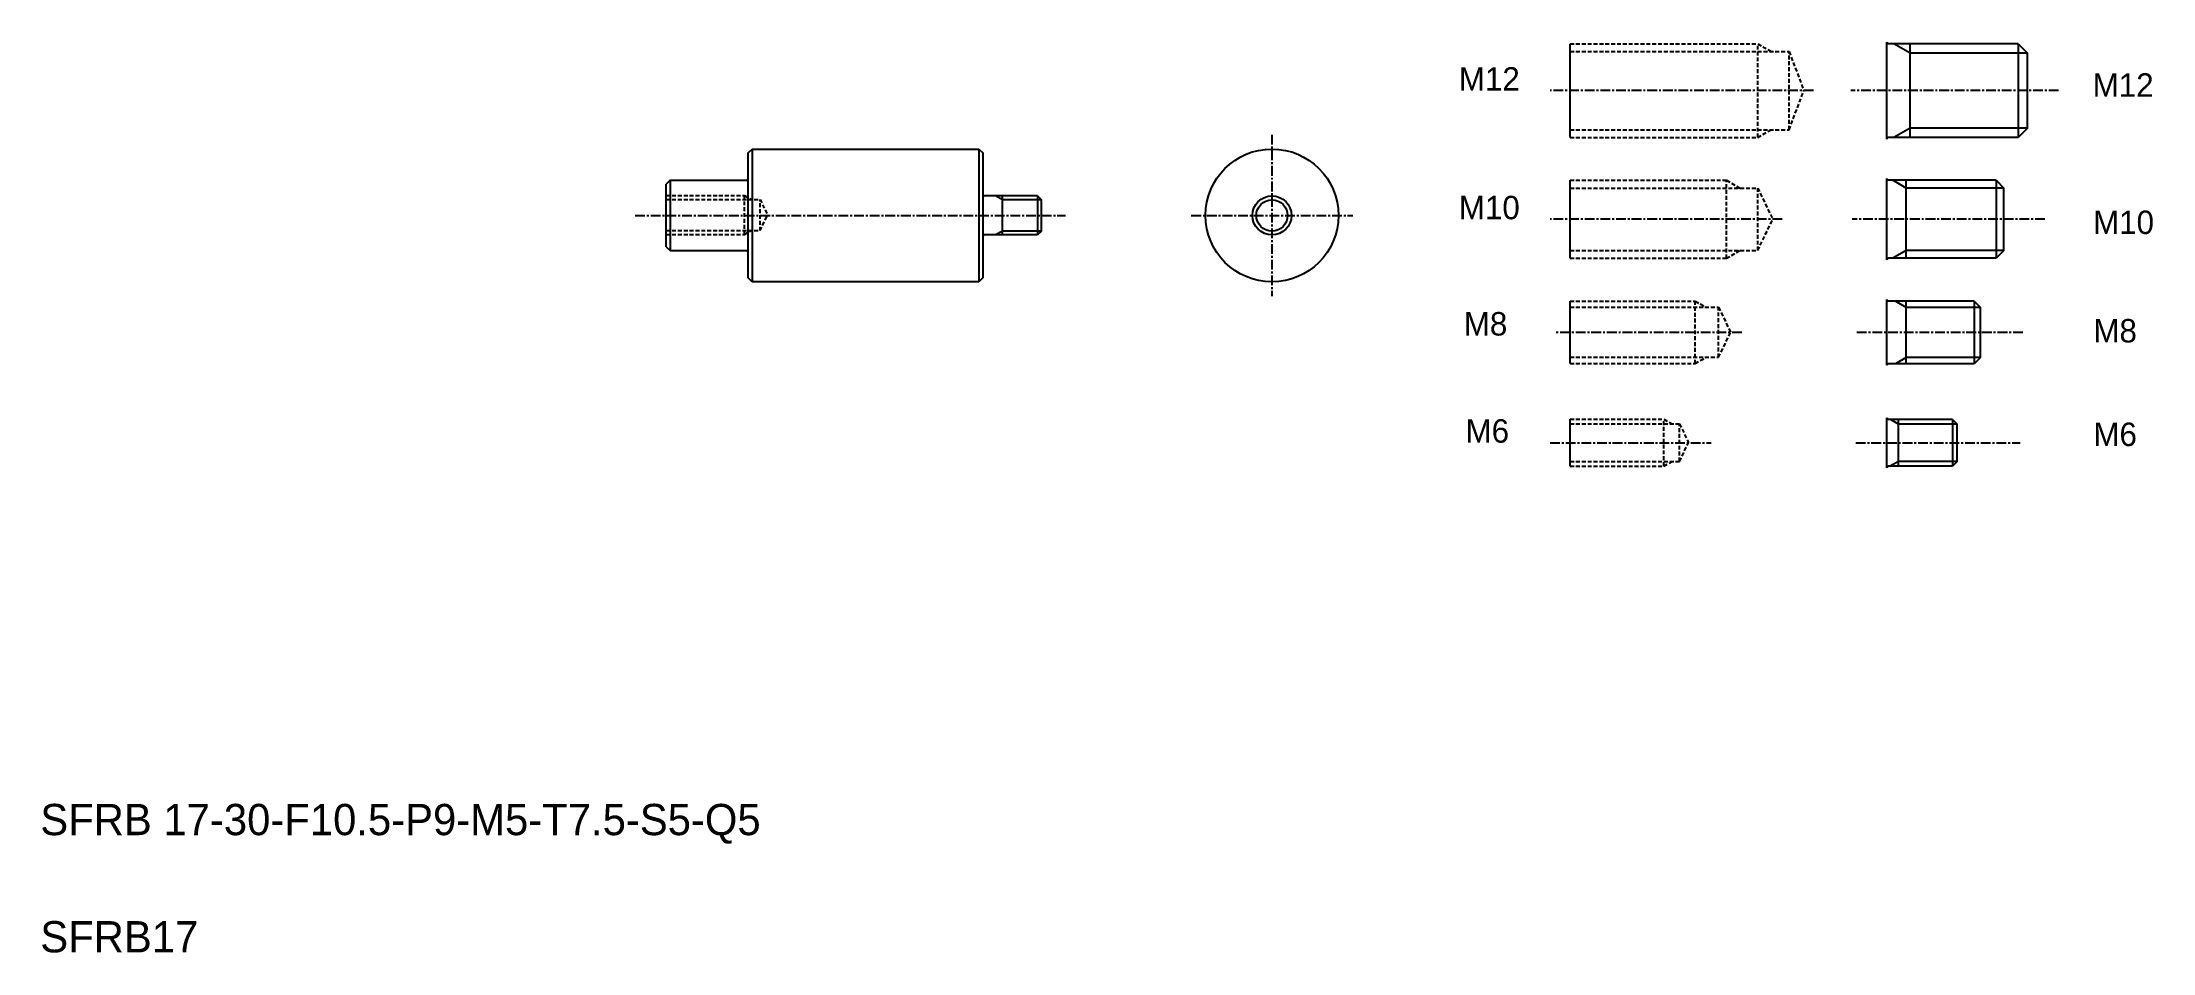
# Model space of a CAD drawing. Extents: x 3 to 273, y 39 to 156.
import ezdxf

# ---------------------------------------------------------------- set-up
doc = ezdxf.new("R2010")
doc.units = 0
doc.linetypes.add('CENTER', pattern=[2, 1.25, -0.25, 0.25, -0.25])
doc.linetypes.add('DASHED', pattern=[0.75, 0.5, -0.25])
doc.layers.get('0').update_dxf_attribs({"linetype": 'CONTINUOUS'})
doc.layers.add('CENTER', color=1, linetype='CENTER')

msp = doc.modelspace()

# ---------------------------------------------------------------- linework, layer by layer
at = {"color": 7, "linetype": 'CONTINUOUS'}
for p, q in [((198.21, 143.6), (198.21, 155.6)), ((238.71, 143.4), (238.71, 155.8)), ((255.51, 155.6), (238.91, 155.6)), ((241.71, 143.6), (241.71, 155.6)), ((255.51, 155.6), (255.51, 143.6)), ((255.51, 155.6), (256.71, 154.4)), ((256.71, 144.8), (256.71, 154.4)), ((255.51, 143.6), (238.91, 143.6)), ((256.71, 144.8), (255.51, 143.6)), ((93.08, 141.63), (93.58, 142.13)), ((93.08, 125.63), (93.08, 141.63)), ((93.58, 142.13), (93.58, 125.13)), ((93.58, 142.13), (122.58, 142.13)), ((122.58, 142.13), (122.58, 125.13)), ((122.58, 142.13), (123.08, 141.63)), ((123.08, 141.63), (123.08, 125.63)), ((83.08, 138.13), (82.58, 137.63)), ((83.08, 138.13), (92.88, 138.13)), ((198.21, 128.14), (198.21, 138.14)), ((238.71, 127.94), (238.71, 138.34)), ((252.71, 138.14), (238.91, 138.14)), ((241.21, 128.14), (241.21, 138.14)), ((252.71, 138.14), (252.71, 128.14)), ((252.71, 138.14), (253.71, 137.14)), ((82.58, 129.63), (82.58, 137.63)), ((93.58, 137.38), (93.58, 137.38)), ((130.08, 136.13), (123.28, 136.13)), ((125.58, 131.13), (125.58, 136.13)), ((130.08, 136.13), (130.58, 135.63)), ((130.58, 131.63), (130.58, 135.63)), ((253.71, 129.14), (253.71, 137.14)), ((93.58, 133.63), (93.58, 133.63)), ((82.58, 129.63), (83.08, 129.13)), ((130.08, 131.13), (123.28, 131.13)), ((130.58, 131.63), (130.08, 131.13)), ((83.08, 129.13), (92.88, 129.13)), ((252.71, 128.14), (238.91, 128.14)), ((253.71, 129.14), (252.71, 128.14)), ((93.58, 125.13), (93.08, 125.63)), ((122.58, 125.13), (93.58, 125.13)), ((123.08, 125.63), (122.58, 125.13)), ((198.21, 114.67), (198.21, 122.67)), ((238.71, 114.45), (238.71, 122.85)), ((249.91, 122.65), (238.91, 122.65)), ((241.21, 114.65), (241.21, 122.65)), ((249.91, 122.65), (249.91, 114.65)), ((249.91, 122.65), (250.71, 121.85)), ((250.71, 115.45), (250.71, 121.85)), ((249.91, 114.65), (238.91, 114.65)), ((250.71, 115.45), (249.91, 114.65)), ((198.21, 101.56), (198.21, 107.56)), ((238.71, 101.33), (238.71, 107.73)), ((247.11, 107.53), (238.91, 107.53)), ((240.21, 101.53), (240.21, 107.53)), ((247.11, 107.53), (247.11, 101.53)), ((247.11, 107.53), (247.71, 106.93)), ((247.71, 102.13), (247.71, 106.93)), ((247.11, 101.53), (238.91, 101.53)), ((247.71, 102.13), (247.11, 101.53))]:
    msp.add_line(p, q, dxfattribs=at)
at = {"color": 3, "linetype": 'DASHED'}
for p, q in [((198.21, 155.6), (222.21, 155.6)), ((198.21, 154.6), (226.21, 154.6)), ((222.21, 155.6), (223.94, 154.6)), ((222.21, 143.6), (222.21, 155.6)), ((226.21, 144.6), (226.21, 154.6)), ((226.21, 154.6), (228.12, 149.6)), ((226.21, 144.6), (228.12, 149.6)), ((198.21, 144.6), (226.21, 144.6)), ((198.21, 143.6), (222.21, 143.6)), ((222.21, 143.6), (223.94, 144.6)), ((198.21, 138.14), (218.21, 138.14)), ((218.21, 128.14), (218.21, 138.14)), ((218.21, 138.14), (219.94, 137.14)), ((82.58, 136.18), (92.58, 136.18)), ((82.58, 135.68), (94.58, 135.68)), ((92.58, 131.18), (92.58, 136.18)), ((92.58, 136.18), (93.44, 135.68)), ((94.58, 135.68), (95.53, 133.68)), ((94.58, 131.68), (94.58, 135.68)), ((198.21, 137.14), (222.21, 137.14)), ((222.21, 137.14), (224.12, 133.14)), ((222.21, 129.14), (222.21, 137.14)), ((94.58, 131.68), (95.53, 133.68)), ((222.21, 129.14), (224.12, 133.14)), ((82.58, 131.68), (94.58, 131.68)), ((82.58, 131.18), (92.58, 131.18)), ((92.58, 131.18), (93.44, 131.68)), ((198.21, 129.14), (222.21, 129.14)), ((198.21, 128.14), (218.21, 128.14)), ((218.21, 128.14), (219.94, 129.14)), ((198.21, 122.67), (214.21, 122.67)), ((198.21, 121.87), (217.21, 121.87)), ((214.21, 114.67), (214.21, 122.67)), ((214.21, 122.67), (215.6, 121.87)), ((217.21, 115.47), (217.21, 121.87)), ((217.21, 121.87), (218.73, 118.67)), ((217.21, 115.47), (218.73, 118.67)), ((198.21, 115.47), (217.21, 115.47)), ((198.21, 114.67), (214.21, 114.67)), ((214.21, 114.67), (215.6, 115.47)), ((198.21, 107.56), (210.21, 107.56)), ((198.21, 106.96), (212.21, 106.96)), ((210.21, 107.56), (211.25, 106.96)), ((210.21, 101.56), (210.21, 107.56)), ((212.21, 106.96), (213.35, 104.56)), ((212.21, 102.16), (212.21, 106.96)), ((212.21, 102.16), (213.35, 104.56)), ((198.21, 102.16), (212.21, 102.16)), ((198.21, 101.56), (210.21, 101.56)), ((210.21, 101.56), (211.25, 102.16))]:
    msp.add_line(p, q, dxfattribs=at)
at = {"color": 3, "linetype": 'CONTINUOUS'}
for p, q in [((241.71, 154.4), (239.63, 155.6)), ((256.71, 154.4), (241.71, 154.4)), ((241.71, 144.8), (239.63, 143.6)), ((256.71, 144.8), (241.71, 144.8)), ((241.21, 137.14), (239.48, 138.14)), ((130.58, 135.63), (125.58, 135.63)), ((253.71, 137.14), (241.21, 137.14)), ((130.58, 131.63), (125.58, 131.63)), ((241.21, 129.14), (239.48, 128.14)), ((253.71, 129.14), (241.21, 129.14)), ((241.21, 121.85), (239.83, 122.65)), ((250.71, 121.85), (241.21, 121.85)), ((241.21, 115.45), (239.83, 114.65)), ((250.71, 115.45), (241.21, 115.45)), ((240.21, 106.93), (239.17, 107.53)), ((240.21, 106.93), (239.69, 107.23)), ((247.71, 106.93), (240.21, 106.93)), ((240.21, 102.13), (239.17, 101.53)), ((247.71, 102.13), (240.21, 102.13))]:
    msp.add_line(p, q, dxfattribs=at)
at = {"color": 7}
for p, q in [((83.08, 138.13), (83.08, 129.13)), ((130.08, 136.13), (130.08, 131.13))]:
    msp.add_line(p, q, dxfattribs=at)
at = {"color": 3}
for p, q in [((125.58, 135.63), (124.71, 136.13)), ((125.58, 131.63), (124.71, 131.13))]:
    msp.add_line(p, q, dxfattribs=at)
at = {"color": 7, "linetype": 'CONTINUOUS'}
for radius in [8.5, 2.5]:
    msp.add_circle((160.07, 133.63), radius, dxfattribs=at)
at = {"color": 3, "linetype": 'CONTINUOUS'}
msp.add_circle((160.07, 133.63), 2, dxfattribs=at)
at = {"color": 7, "linetype": 'CONTINUOUS'}
for centre, start, end in [((238.91, 155.8), 180, 270), ((238.91, 143.4), 90, 180), ((92.88, 138.33), 270, 0), ((238.91, 138.34), 180, 270), ((123.28, 136.33), 180, 270), ((123.28, 130.93), 90, 180), ((92.88, 128.93), 0, 90), ((238.91, 127.94), 90, 180), ((238.91, 122.85), 180, 270), ((238.91, 114.45), 90, 180), ((238.91, 107.73), 180, 270), ((238.91, 101.33), 90, 180)]:
    msp.add_arc(centre, 0.2, start, end, dxfattribs=at)
at = {"layer": 'CENTER', "color": 1, "linetype": 'CENTER'}
for p, q in [((229.33, 149.6), (195.66, 149.6)), ((260.68, 149.6), (234.12, 149.6)), ((160.07, 143.96), (160.07, 123.3)), ((78.61, 133.63), (133.67, 133.63)), ((149.75, 133.63), (170.4, 133.63)), ((225.33, 133.14), (195.66, 133.14)), ((258.93, 133.14), (234.29, 133.14)), ((220.17, 118.65), (196.19, 118.65)), ((256.14, 118.65), (234.74, 118.65)), ((195.65, 104.53), (216.27, 104.53)), ((234.74, 104.53), (255.79, 104.53))]:
    msp.add_line(p, q, dxfattribs=at)

# ---------------------------------------------------------------- texts
at = {"color": 7}
for s, p in [('M12', (183.97, 149.6)), ('M12', (265.05, 148.82)), ('M10', (183.97, 133.14)), ('M10', (265.1, 131.25)), ('M8', (184.6, 118.26)), ('M8', (265.14, 117.37)), ('M6', (184.83, 104.55)), ('M6', (265.14, 104.12))]:
    msp.add_text(s, height=3, dxfattribs=at).set_placement(p)
at = {"color": 7, "linetype": 'CONTINUOUS'}
for s, p in [('SFRB 17-30-F10.5-P9-M5-T7.5-S5-Q5', (2.51, 54.32)), ('SFRB17', (2.51, 39.32))]:
    msp.add_text(s, height=4, dxfattribs=at).set_placement(p)

doc.saveas('drawing.dxf')
